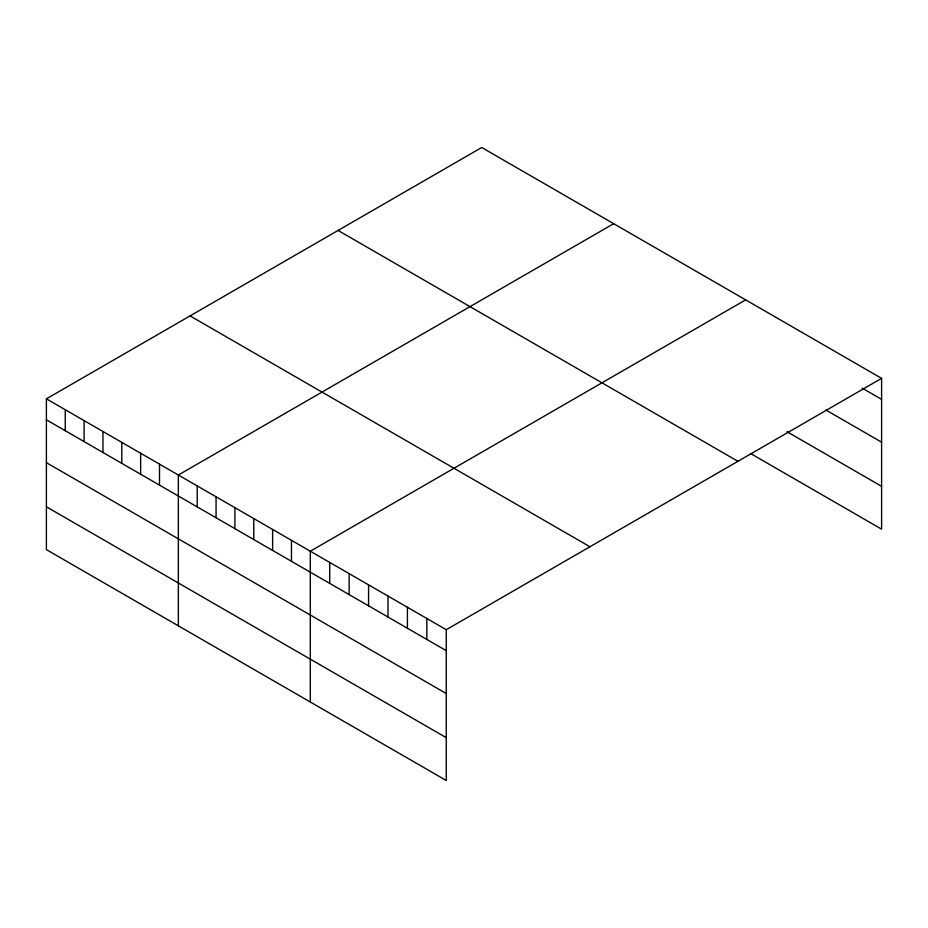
<?xml version="1.0" encoding="UTF-8"?>
<svg xmlns="http://www.w3.org/2000/svg" width="928" height="928" viewBox="0 0 928 928"><rect width="100%" height="100%" fill="white"/><g stroke="black" fill="none" stroke-linecap="round" stroke-linejoin="round"><path stroke-width="1.39" d="M881.6 378.357L446.264 629.706L446.264 780.494L46.4 549.643L46.4 398.843L481.736 147.506L881.6 378.357L881.6 529.157L750.497 453.467M613.686 223.683L178.35 475.032L178.35 625.82M745.648 299.872L310.312 551.209L310.312 702.009M862.182 388.136L881.6 399.342M825.758 409.944L881.6 442.18M786.921 431.659L881.6 486.318M338.07 230.446L737.934 461.309M190.066 315.903L589.93 546.754M46.4 398.843L446.264 629.706M46.4 419.827L446.264 650.679M46.4 462.666L446.264 693.518M46.4 506.804L446.264 737.656M426.845 618.489L426.845 639.473M407.415 607.272L407.415 628.256M387.997 596.066L387.997 617.039M368.578 584.849L368.578 605.833M349.148 573.632L349.148 594.616M329.73 562.426L329.73 583.399M291.462 540.328L291.462 561.312M272.612 529.447L272.612 550.42M253.762 518.555L253.762 539.539M234.912 507.674L234.912 528.658M216.062 496.793L216.062 517.778M197.2 485.912L197.2 506.885M159.5 464.139L159.5 485.124M140.65 453.258L140.65 474.243M121.8 442.378L121.8 463.362M102.95 431.497L102.95 452.47M84.1 420.604L84.1 441.589M65.25 409.724L65.25 430.708"/></g></svg>
